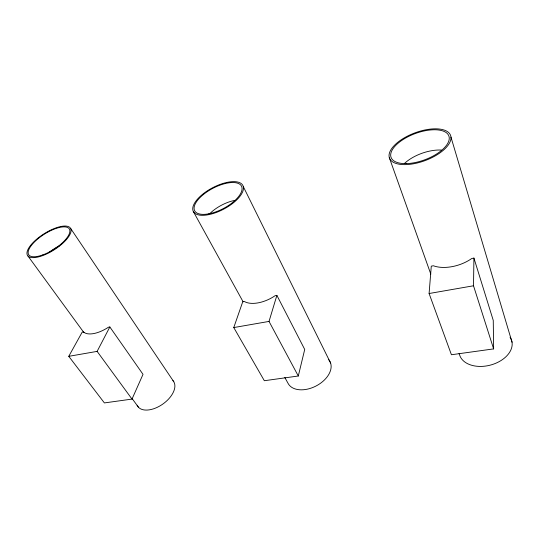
<?xml version="1.0" encoding="UTF-8"?>
<svg xmlns="http://www.w3.org/2000/svg" width="539" height="539" viewBox="0 0 539 539"><rect width="100%" height="100%" fill="white"/><g stroke="black" fill="none" stroke-linecap="round" stroke-linejoin="round"><path stroke-width="0.81" d="M493.63 348.895L473.511 285.778L473.929 258.087L471.753 258.498A29.726 16.702 -17.9 0 1 433.369 265.761L431.281 266.151L429.098 293.519L451.426 354.75L493.63 348.895L493.259 320.409L473.929 258.087M298.296 376.006L304.717 349.447L276.884 295.365L275.139 295.695A25.784 13.893 -27.6 0 1 244.396 301.51L242.718 301.827L233.771 327.564L264.339 380.723L298.296 376.006L269.028 321.419L276.884 295.365M132.008 399.089L143.017 374.349L109.841 326.964L108.427 327.234A23.628 11.124 -33.7 0 1 83.511 331.943L82.15 332.199L68.763 356.326L104.384 402.923L132.008 399.089L97.128 351.381L109.841 326.964M68.763 356.326L97.128 351.381M233.771 327.564L269.028 321.419M429.098 293.519L473.511 285.778M28.008 256.079L83.929 332.624M131.94 398.328L138.375 407.134M70.582 228.341A25.448 9.48 -32.4 0 1 42.298 255.735A25.448 9.48 -32.4 0 1 34.173 241.452A25.448 9.48 -32.4 0 1 70.582 228.341L173.78 381.733M193.272 211.403L243.089 301.766M284.801 377.435L288.042 383.317A23.622 15.233 -27.4 0 0 317.552 385.176A23.622 15.233 -27.4 0 0 328.729 359.715M243.291 186.582A27.981 12.053 -27.8 0 1 208.195 214.751A27.981 12.053 -27.8 0 1 202.792 194.128A27.981 12.053 -27.8 0 1 243.291 186.582L330.596 363.023M389.293 157.577L430.816 274.135M459.073 353.429L459.632 355.019A27.004 17.949 -14.4 0 0 493.522 364.142A27.004 17.949 -14.4 0 0 510.056 337.225M450.975 137.128A32.609 14.769 -20.4 0 1 405.726 164.617A32.609 14.769 -20.4 0 1 403.347 138.422A32.609 14.769 -20.4 0 1 450.975 137.128L512.05 342.258M172.891 380.561A21.823 12.404 -35.3 0 1 162.495 404.297A21.823 12.404 -35.3 0 1 137.169 405.247M48.806 252.717A22.813 8.927 -32.7 0 1 59.485 245.75M404.594 163.344A29.133 13.805 -20 0 1 441.448 150.078M209.786 213.68A25.057 11.306 -27.7 0 1 234.62 200.42M42.635 254.96A24.06 8.961 -32.4 0 0 69.41 229.062A24.06 8.961 -32.4 0 0 35.001 241.418A24.06 8.961 -32.4 0 0 42.635 254.96M406.413 163.607A30.824 13.96 -20.4 0 0 449.236 137.64A30.824 13.96 -20.4 0 0 404.25 138.813A30.824 13.96 -20.4 0 0 406.413 163.607M208.681 213.842A26.451 11.393 -27.8 0 0 241.896 187.215A26.451 11.393 -27.8 0 0 203.641 194.309A26.451 11.393 -27.8 0 0 208.681 213.842"/></g></svg>
